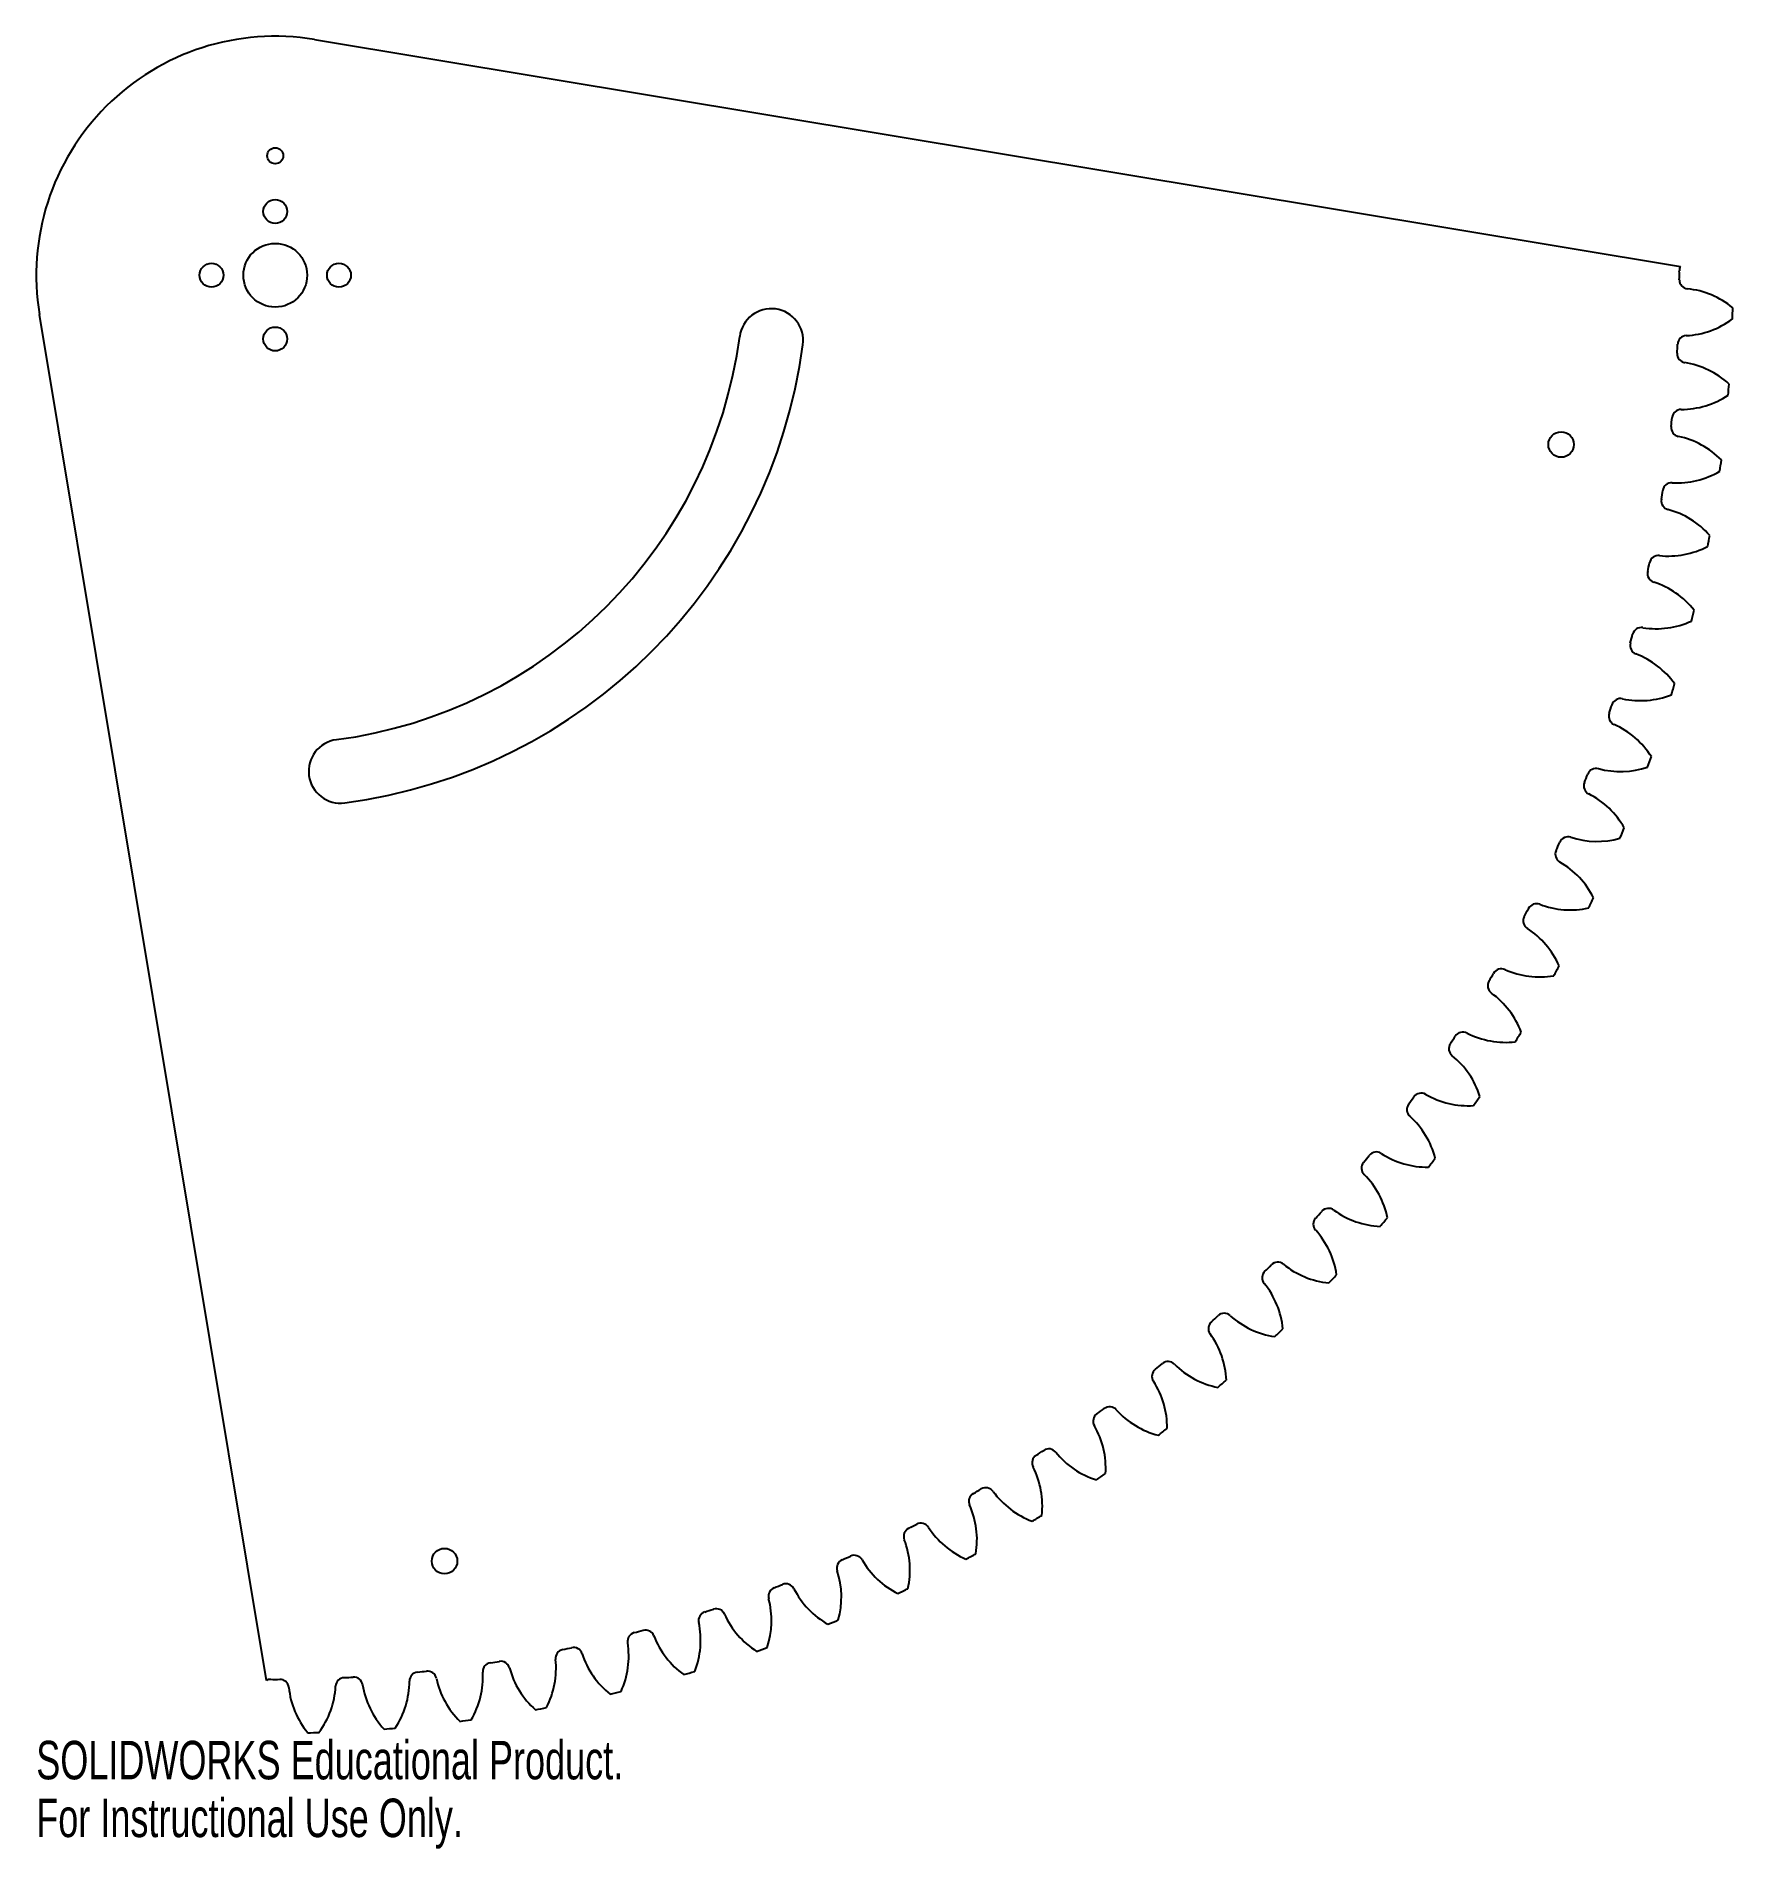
# Model space of a CAD drawing. Header units: millimetres. Extents: x -30 to 183, y -198 to 30.
import ezdxf

# ---------------------------------------------------------------- set-up
doc = ezdxf.new("R2010")
doc.units = ezdxf.units.MM
doc.styles.add('SLDTEXTSTYLE0', font='TXT', dxfattribs={"width": 0.7})

msp = doc.modelspace()

# ---------------------------------------------------------------- linework, layer by layer
at = {"color": 7, "linetype": 'Continuous', "lineweight": 25}
for p, q in [((4.92, 29.59), (176.38, 1.1)), ((-1.1, -176.38), (-29.59, -4.92))]:
    msp.add_line(p, q, dxfattribs=at)
for centre, radius in [((0, 15), 1), ((0, 8), 1.5), ((0, 0), 4), ((-8, 0), 1.5), ((8, 0), 1.5), ((0, -8), 1.5), ((161.41, -21.25), 1.6), ((21.25, -161.41), 1.6)]:
    msp.add_circle(centre, radius, dxfattribs=at)
for centre, radius, start, end in [((0, 0), 30, 80.5647, 189.4353), ((177.39, 0.57), 1.14, 152.2574, 180.1839), ((0, 0), 176.25, 359.8161, 0.1839), ((177.39, -0.57), 1.14, 179.8161, 263.9644), ((176.14, -12.36), 10.72, 50.5345, 83.9644), ((62.27, -8.2), 4, 352.5, 172.5), ((0, 0), 183, 358.2798, 358.7202), ((176.55, 3.13), 10.72, 273.0356, 306.4655), ((0, 0), 58.8, 277.5, 352.5), ((0, 0), 66.8, 277.5, 352.5), ((0, 0), 176.25, 356.8161, 357.1839), ((177.18, -8.72), 1.14, 93.0356, 177.1839), ((177.12, -9.85), 1.14, 176.8161, 260.9644), ((175.25, -21.56), 10.72, 47.5345, 80.9644), ((176.47, -6.12), 10.72, 270.0356, 303.4655), ((0, 0), 183, 355.2798, 355.7202), ((0, 0), 176.25, 353.8161, 354.1839), ((176.48, -17.98), 1.14, 90.0356, 174.1839), ((176.36, -19.11), 1.14, 173.8161, 257.9644), ((173.89, -30.71), 10.72, 44.5345, 77.9644), ((175.91, -15.35), 10.72, 267.0356, 300.4655), ((0, 0), 183, 352.2798, 352.7202), ((0, 0), 176.25, 350.8161, 351.1839), ((175.29, -27.19), 1.14, 87.0356, 171.1839), ((175.12, -28.31), 1.14, 170.8161, 254.9644), ((172.04, -39.76), 10.72, 41.5345, 74.9644), ((174.86, -24.53), 10.72, 264.0356, 297.4655), ((0, 0), 183, 349.2798, 349.7202), ((0, 0), 176.25, 347.8161, 348.1839), ((173.63, -36.32), 1.14, 84.0356, 168.1839), ((173.39, -37.44), 1.14, 167.8161, 251.9644), ((169.72, -48.71), 10.72, 38.5345, 71.9644), ((0, 0), 183, 346.2798, 346.7202), ((0, 0), 176.25, 344.8161, 345.1839), ((171.49, -45.36), 1.14, 81.0356, 165.1839), ((173.34, -33.65), 10.72, 261.0356, 294.4655), ((171.2, -46.46), 1.14, 164.8161, 248.9644), ((166.94, -57.53), 10.72, 35.5345, 68.9644), ((0, 0), 183, 343.2798, 343.7202), ((0, 0), 176.25, 341.8161, 342.1839), ((168.88, -54.27), 1.14, 78.0356, 162.1839), ((171.34, -42.68), 10.72, 258.0356, 291.4655), ((168.53, -55.36), 1.14, 161.8161, 245.9644), ((163.7, -66.19), 10.72, 32.5345, 65.9644), ((8.2, -62.27), 4, 97.5, 277.5), ((0, 0), 183, 340.2798, 340.7202), ((165.4, -64.1), 1.14, 158.8161, 242.9644), ((0, 0), 176.25, 338.8161, 339.1839), ((165.81, -63.04), 1.14, 75.0356, 159.1839), ((168.87, -51.58), 10.72, 255.0356, 288.4655), ((160.01, -74.66), 10.72, 29.5345, 62.9644), ((162.28, -71.63), 1.14, 72.0356, 156.1839), ((0, 0), 183, 337.2798, 337.7202), ((161.82, -72.67), 1.14, 155.8161, 239.9644), ((0, 0), 176.25, 335.8161, 336.1839), ((165.94, -60.35), 10.72, 252.0356, 285.4655), ((155.89, -82.94), 10.72, 26.5345, 59.9644), ((0, 0), 176.25, 332.8161, 333.1839), ((158.31, -80.03), 1.14, 69.0356, 153.1839), ((162.56, -68.95), 10.72, 249.0356, 282.4655), ((0, 0), 183, 334.2798, 334.7202), ((157.8, -81.04), 1.14, 152.8161, 236.9644), ((151.33, -90.98), 10.72, 23.5345, 56.9644), ((153.34, -89.19), 1.14, 149.8161, 233.9644), ((0, 0), 176.25, 329.8161, 330.1839), ((153.91, -88.2), 1.14, 66.0356, 150.1839), ((158.72, -77.37), 10.72, 246.0356, 279.4655), ((0, 0), 183, 331.2798, 331.7202), ((146.36, -98.78), 10.72, 20.5345, 53.9644), ((0, 0), 176.25, 326.8161, 327.1839), ((149.08, -96.14), 1.14, 63.0356, 147.1839), ((154.46, -85.57), 10.72, 243.0356, 276.4655), ((0, 0), 183, 328.2798, 328.7202), ((148.46, -97.09), 1.14, 146.8161, 230.9644), ((140.99, -106.3), 10.72, 17.5345, 50.9644), ((143.18, -104.73), 1.14, 143.8161, 227.9644), ((0, 0), 176.25, 323.8161, 324.1839), ((143.85, -103.81), 1.14, 60.0356, 144.1839), ((149.77, -93.53), 10.72, 240.0356, 273.4655), ((0, 0), 183, 325.2798, 325.7202), ((135.24, -113.53), 10.72, 14.5345, 47.9644), ((137.5, -112.08), 1.14, 140.8161, 224.9644), ((0, 0), 176.25, 320.8161, 321.1839), ((138.22, -111.19), 1.14, 57.0356, 141.1839), ((144.67, -101.24), 10.72, 237.0356, 270.4655), ((0, 0), 183, 322.2798, 322.7202), ((129.11, -120.46), 10.72, 11.5345, 44.9644), ((0, 0), 176.25, 317.8161, 318.1839), ((132.21, -118.27), 1.14, 54.0356, 138.1839), ((139.17, -108.68), 10.72, 234.0356, 267.4655), ((131.44, -119.12), 1.14, 137.8161, 221.9644), ((122.63, -127.05), 10.72, 8.5345, 41.9644), ((0, 0), 183, 319.2798, 319.7202), ((125.03, -125.84), 1.14, 134.8161, 218.9644), ((0, 0), 176.25, 314.8161, 315.1839), ((125.84, -125.03), 1.14, 51.0356, 135.1839), ((133.29, -115.81), 10.72, 231.0356, 264.4655), ((115.81, -133.29), 10.72, 5.5345, 38.9644), ((0, 0), 183, 316.2798, 316.7202), ((118.27, -132.21), 1.14, 131.8161, 215.9644), ((0, 0), 176.25, 311.8161, 312.1839), ((119.12, -131.44), 1.14, 48.0356, 132.1839), ((127.05, -122.63), 10.72, 228.0356, 261.4655), ((108.68, -139.17), 10.72, 2.5345, 35.9644), ((0, 0), 183, 313.2798, 313.7202), ((112.08, -137.5), 1.14, 45.0356, 129.1839), ((111.19, -138.22), 1.14, 128.8161, 212.9644), ((0, 0), 176.25, 308.8161, 309.1839), ((120.46, -129.11), 10.72, 225.0356, 258.4655), ((0, 0), 183, 310.2798, 310.7202), ((101.24, -144.67), 10.72, 359.5345, 32.9644), ((103.81, -143.85), 1.14, 125.8161, 209.9644), ((0, 0), 176.25, 305.8161, 306.1839), ((104.73, -143.18), 1.14, 42.0356, 126.1839), ((113.53, -135.24), 10.72, 222.0356, 255.4655), ((93.53, -149.77), 10.72, 356.5345, 29.9644), ((0, 0), 183, 307.2798, 307.7202), ((0, 0), 176.25, 302.8161, 303.1839), ((97.09, -148.46), 1.14, 39.0356, 123.1839), ((106.3, -140.99), 10.72, 219.0356, 252.4655), ((96.14, -149.08), 1.14, 122.8161, 206.9644), ((85.57, -154.46), 10.72, 353.5345, 26.9644), ((0, 0), 176.25, 299.8161, 300.1839), ((89.19, -153.34), 1.14, 36.0356, 120.1839), ((0, 0), 183, 304.2798, 304.7202), ((88.2, -153.91), 1.14, 119.8161, 203.9644), ((77.37, -158.72), 10.72, 350.5345, 23.9644), ((98.78, -146.36), 10.72, 216.0356, 249.4655), ((0, 0), 176.25, 296.8161, 297.1839), ((81.04, -157.8), 1.14, 33.0356, 117.1839), ((0, 0), 183, 301.2798, 301.7202), ((80.03, -158.31), 1.14, 116.8161, 200.9644), ((68.95, -162.56), 10.72, 347.5345, 20.9644), ((90.98, -151.33), 10.72, 213.0356, 246.4655), ((71.63, -162.28), 1.14, 113.8161, 197.9644), ((0, 0), 176.25, 293.8161, 294.1839), ((72.67, -161.82), 1.14, 30.0356, 114.1839), ((82.94, -155.89), 10.72, 210.0356, 243.4655), ((0, 0), 183, 298.2798, 298.7202), ((60.35, -165.94), 10.72, 344.5345, 17.9644), ((63.04, -165.81), 1.14, 110.8161, 194.9644), ((0, 0), 176.25, 290.8161, 291.1839), ((64.1, -165.4), 1.14, 27.0356, 111.1839), ((74.66, -160.01), 10.72, 207.0356, 240.4655), ((0, 0), 183, 295.2798, 295.7202), ((54.27, -168.88), 1.14, 107.8161, 191.9644), ((0, 0), 176.25, 287.8161, 288.1839), ((55.36, -168.53), 1.14, 24.0356, 108.1839), ((66.19, -163.7), 10.72, 204.0356, 237.4655), ((51.58, -168.87), 10.72, 341.5345, 14.9644), ((45.36, -171.49), 1.14, 104.8161, 188.9644), ((0, 0), 176.25, 284.8161, 285.1839), ((46.46, -171.2), 1.14, 21.0356, 105.1839), ((42.68, -171.34), 10.72, 338.5345, 11.9644), ((0, 0), 183, 292.2798, 292.7202), ((36.32, -173.63), 1.14, 101.8161, 185.9644), ((0, 0), 176.25, 281.8161, 282.1839), ((37.44, -173.39), 1.14, 18.0356, 102.1839), ((33.65, -173.34), 10.72, 335.5345, 8.9644), ((57.53, -166.94), 10.72, 201.0356, 234.4655), ((0, 0), 183, 289.2798, 289.7202), ((27.19, -175.29), 1.14, 98.8161, 182.9644), ((0, 0), 176.25, 278.8161, 279.1839), ((28.31, -175.12), 1.14, 15.0356, 99.1839), ((39.76, -172.04), 10.72, 195.0356, 228.4655), ((24.53, -174.86), 10.72, 332.5345, 5.9644), ((48.71, -169.72), 10.72, 198.0356, 231.4655), ((-0.57, -177.39), 1.14, 89.8161, 117.7426), ((0, 0), 176.25, 269.8161, 270.1839), ((0.57, -177.39), 1.14, 6.0356, 90.1839), ((12.36, -176.14), 10.72, 186.0356, 219.4655), ((-3.13, -176.55), 10.72, 323.5345, 356.9644), ((8.72, -177.18), 1.14, 92.8161, 176.9644), ((0, 0), 176.25, 272.8161, 273.1839), ((9.85, -177.12), 1.14, 9.0356, 93.1839), ((21.56, -175.25), 10.72, 189.0356, 222.4655), ((6.12, -176.47), 10.72, 326.5345, 359.9644), ((17.98, -176.48), 1.14, 95.8161, 179.9644), ((0, 0), 176.25, 275.8161, 276.1839), ((19.11, -176.36), 1.14, 12.0356, 96.1839), ((30.71, -173.89), 10.72, 192.0356, 225.4655), ((15.35, -175.91), 10.72, 329.5345, 2.9644), ((0, 0), 183, 286.2798, 286.7202), ((0, 0), 183, 283.2798, 283.7202), ((0, 0), 183, 277.2798, 277.7202), ((0, 0), 183, 280.2798, 280.7202), ((0, 0), 183, 271.2798, 271.7202), ((0, 0), 183, 274.2798, 274.7202)]:
    msp.add_arc(centre, radius, start, end, dxfattribs=at)

# ---------------------------------------------------------------- texts
at = {"color": 7, "linetype": 'Continuous', "char_height": 4.8336, "attachment_point": 1, "style": 'SLDTEXTSTYLE0'}
for s, insert in [('SOLIDWORKS Educational Product.', (-30, -183.97)), ('For Instructional Use Only.', (-30, -191.22))]:
    msp.add_mtext(s, dxfattribs=dict(at, insert=insert))

doc.saveas('drawing.dxf')
